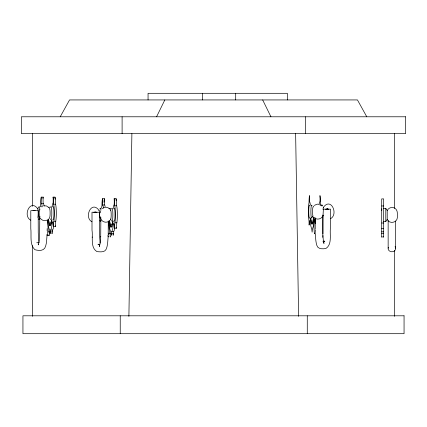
<?xml version="1.0" encoding="UTF-8"?>
<svg xmlns="http://www.w3.org/2000/svg" width="427" height="427" viewBox="0 0 427 427"><rect width="100%" height="100%" fill="white"/><g stroke="black" fill="none" stroke-linecap="round" stroke-linejoin="round"><path stroke-width="0.64" d="M47.157 230.9L47.173 228.568M128.89 316.359L131.89 133.63M52.307 231.898L52.067 233.708L51.897 233.179M113.422 233.457L113.182 235.272L112.979 234.364M108.196 234.754L108.271 220.85M322.993 233.889L323.148 215.112M108.084 237.343C107.753 241.319 107.769 245.477 106.19 249.213C104.535 252.688 100.03 251.813 96.945 251.62C90.049 247.436 93.166 236.873 92.002 230.126L92.002 212.235L99.395 212.235L99.459 234.508L100.142 243.064M46.991 235.784C46.575 239.915 46.778 244.404 44.755 248.156C42.625 251.209 37.982 250.564 34.875 249.688C29.383 244.527 31.625 235.416 30.792 228.568L30.792 210.671L38.184 210.671L38.249 232.945L38.942 241.506M322.78 237.343L322.913 235.507M113.064 220.93L112.968 221.901A17.699 2.311 90 0 1 112.013 226.689L111.735 227.233L111.735 224.538L112.893 221.533M395.599 221.058L395.599 248.226C395.728 253.67 386.739 252.485 388.271 247.26M51.8 219.974L50.626 222.979L50.626 225.675L50.909 225.13A17.699 2.343 90 0 0 51.875 220.343M100.334 212.822L100.756 210.815M39.551 209.662L39.161 212.475L39.332 215.528M323.047 215.171L323.34 209.737M156.56 116.784L164.822 99.934M60.223 116.784L69.542 99.934L357.458 99.934L366.777 116.784M323.372 207.389C331.021 196.65 338.728 214.471 330.493 218.693M99.416 246.011L99.667 245.605L99.331 246.475L100.062 243.555L100.724 236.601L100.708 236.974L100.879 217.535M387.22 210.532C388.389 207.938 391.682 206.711 394.26 207.912C398.055 209.577 397.478 214.301 397.34 217.658C397.078 222.878 389.178 224.207 387.22 219.361L387.22 210.532L385.789 208.387L383.643 208.387M38.297 244.452L38.553 244.047L38.216 244.917L38.958 241.992L39.626 235.042L39.786 215.977M383.643 221.506L385.789 221.506L387.22 219.361M313.797 206.065L312.932 207.389A4.414 0.512 -90 0 0 312.559 212.23A4.414 0.512 -90 0 0 313.066 216.067M322.321 216.761C320.469 219.654 315.943 219.969 313.797 217.242M47.803 219.713C45.422 221.464 41.905 220.679 40.282 218.288M108.88 221.271C106.499 223.022 102.982 222.243 101.359 219.846M314.806 205.12L317.362 204.159L318.739 204.207M32.959 210.628L34.512 210.559M326.175 209.305L327.514 208.942L328.865 209.305M93.684 212.39L95.034 212.027L96.374 212.39M103.638 207.698C105.763 206.737 108.399 207.351 109.883 209.15M102.485 204.933L104.407 204.933A7.179 0.939 -90 0 1 104.407 198.688L102.485 198.688A7.179 0.939 90 0 0 102.485 204.933L102.603 204.901A9.88 1.292 90 0 1 103.478 208.424M104.407 204.933L104.524 204.901A9.88 1.292 90 0 1 105.154 206.673M41.254 203.375L43.175 203.375A7.179 0.95 90 0 1 43.175 197.125L41.254 197.125A7.179 0.95 90 0 0 41.254 203.375L41.376 203.343A9.88 1.308 90 0 1 42.257 206.865M43.175 203.375L43.298 203.343A9.88 1.308 90 0 1 44.104 206.23M323.896 241.335L324.851 241.207L322.881 241.207M43.874 205.734L46.591 205.995L48.811 207.591M52.083 206.865A9.88 1.308 90 0 1 52.969 203.343L53.087 203.375A7.179 0.95 -90 0 0 53.087 197.125L55.008 197.125A7.638 1.009 90 0 1 55.558 204.202A9.88 1.308 90 0 1 55.766 221.245A4.505 0.598 90 0 0 55.558 226.614L53.637 226.614A3.256 0.432 -90 0 1 53.21 223.017L52.446 221.688L52.291 223.214A21.958 2.904 90 0 1 50.626 230.052L50.626 231.898M113.176 208.424A9.88 1.292 90 0 1 114.046 204.901L114.164 204.933A7.179 0.939 90 0 0 114.164 198.688L116.085 198.688A7.638 0.998 90 0 1 116.624 205.766A9.88 1.292 90 0 1 116.833 222.803A4.505 0.587 90 0 0 116.624 228.173L114.703 228.173A3.256 0.427 90 0 1 114.287 224.575L113.529 223.246L113.374 224.773A21.958 2.866 90 0 1 111.735 231.61L111.735 233.457M53.087 197.125A7.638 1.009 90 0 1 53.637 204.202L55.558 204.202M319.951 205.093L322.086 205.093M114.164 198.688A7.638 0.998 90 0 1 114.703 205.766L116.624 205.766M381.706 205.974L383.643 205.974M108.944 208.579L110.171 208.579M323.148 209.15L330.551 209.15L330.551 227.041C329.329 233.777 332.638 244.281 325.838 248.535C322.641 249.069 317.763 249.256 316.781 245.258C315.66 241.586 315.633 237.69 315.366 233.889M381.706 210.65L381.781 208.787M53.637 226.614A4.505 0.598 90 0 1 53.845 221.245L55.766 221.245M114.703 228.173A4.505 0.587 -90 0 1 114.911 222.803L116.833 222.803M50.626 222.979L51.907 222.979M381.706 223.011L383.643 223.011M111.735 224.538L113.016 224.538M381.706 228.386L383.643 228.386M50.626 230.052L52.548 230.052A21.958 2.904 90 0 0 53.663 226.748M111.735 231.61L113.657 231.61A21.958 2.866 -90 0 0 114.852 227.794M381.706 231.818L383.643 231.818M46.751 234.706A3.597 0.475 90 0 0 47.167 235.16L47.242 235.293A3.597 0.475 90 0 0 47.797 231.898L49.906 231.898L50.146 233.708L50.386 231.898L52.548 231.898L52.548 230.052M107.807 235.507A3.597 0.47 -90 0 0 108.325 236.718L108.399 236.852A3.597 0.47 -90 0 0 108.944 233.457L111.025 233.457L111.26 235.272L111.5 233.457L113.657 233.457L113.657 231.61M381.706 233.665L383.643 233.665M47.167 235.16L49.164 235.293A3.597 0.475 90 0 0 49.719 231.898A2.199 0.288 -90 0 0 49.954 231.626M381.706 236.932L383.643 236.932M36.754 242.728L39.305 242.728M99.822 244.292L97.932 244.292L98.888 244.415M91.96 221.778C83.676 217.573 91.463 199.724 99.085 210.474M30.733 220.215C22.439 216.009 30.237 198.16 37.859 208.915M315.339 230.447L315.286 230.372A3.597 0.422 -90 0 1 314.8 233.772L314.731 233.638A3.597 0.422 90 0 1 314.181 230.372L313.914 226.87A13.242 1.543 90 0 0 314.261 218.811A21.958 2.562 -90 0 1 312.532 228.525L312.11 232.187L311.689 228.525A21.958 2.562 90 0 1 310.221 221.688L310.082 220.167L309.41 221.49A3.256 0.379 -90 0 1 309.031 225.093A4.505 0.528 -90 0 0 308.849 219.718A9.88 1.153 90 0 1 309.031 202.681A7.638 0.891 90 0 1 309.516 195.603A7.179 0.838 -90 0 0 309.516 201.854L309.618 201.816A9.88 1.153 90 0 1 310.402 205.339M323.874 242.931L323.645 242.52L323.992 243.39L323.335 240.47L322.769 233.889L322.62 215.112M262.674 99.934L270.942 116.784M395.103 246.363L395.599 248.226M100.756 218.661L100.334 216.654M310.648 218.453L311.689 221.453L311.689 224.148L311.438 223.604A17.699 2.066 90 0 1 310.584 218.816L310.498 217.845M92.173 236.974L92.189 237.343M295.633 133.63L298.612 316.359M315.233 229.379L315.217 217.765M394.612 133.63L394.612 208.323M394.612 250.334L394.612 316.359M388.148 220.396L388.148 248.226M385.789 208.387L385.789 221.506M383.643 237.113L383.643 198.897L381.706 198.897L381.706 237.113M307.275 315.799L307.275 333.695M305.422 116.784L305.422 133.63M287.35 99.934L287.35 93.305L148.057 93.305L148.057 99.934M235.699 93.305L235.699 99.934M202.531 93.305L202.531 99.934M122.106 116.784L122.106 133.63M120.233 315.799L120.233 333.695M110.785 233.457L110.785 231.61A21.958 2.866 90 0 1 108.858 221.891A13.242 1.729 -90 0 0 109.243 229.95A2.199 0.288 -90 0 1 109.259 232.539A2.199 0.288 -90 0 1 108.944 233.457M49.665 231.898L49.665 230.052A21.958 2.904 90 0 1 47.707 220.332A13.242 1.751 90 0 0 48.102 228.392A2.199 0.288 90 0 1 48.118 230.98A2.199 0.288 90 0 1 47.797 231.898M32.388 133.63L32.388 206.321M32.388 245.669L32.388 316.359M33.861 210.639A2.503 2.482 -90 0 1 35.147 210.639M42.94 198.374A7.638 1.009 90 0 1 43.175 197.125M49.089 235.16A3.597 0.475 -90 0 1 48.737 234.983M40.255 206.791A9.88 1.308 90 0 1 40.709 204.202A7.638 1.009 90 0 1 41.254 197.125M55.558 226.614A3.256 0.432 90 0 1 55.28 225.846M53.637 204.202A9.88 1.308 90 0 1 53.845 221.245M55.008 197.125A7.179 0.95 90 0 1 55.094 199.179M49.665 218.597A4.137 0.55 -90 0 1 49.719 217.989M48.817 207.239A5.359 0.71 90 0 1 49.484 208.339M49.537 208.766A4.414 0.582 90 0 1 50.124 213.18A4.414 0.582 90 0 1 49.537 217.594M50.525 207.495A6.56 0.87 90 0 1 51.827 213.18A6.56 0.87 90 0 1 50.525 218.859M52.863 206.844A6.56 0.87 90 0 1 53.951 213.18A6.56 0.87 90 0 1 52.863 219.515M37.859 217.439A4.414 0.582 90 0 0 38.27 212.038A4.414 0.582 90 0 0 37.555 208.915L38.9 206.844A6.56 0.87 90 0 1 39.876 209.897M39.876 216.457A6.56 0.87 90 0 1 38.692 218.859M41.029 206.844A6.56 0.87 90 0 1 41.478 206.844M94.474 212.449A2.503 2.482 -90 0 1 96.956 212.449M103.958 202.265A7.638 0.998 90 0 1 104.407 198.688M109.963 236.745A3.597 0.47 -90 0 0 110.246 236.718L110.321 236.852A3.597 0.47 90 0 0 110.865 233.457A2.199 0.288 -90 0 0 111.041 233.393M101.503 208.355A9.88 1.292 90 0 1 101.946 205.766A7.638 0.998 -90 0 1 102.485 198.688M116.624 228.173A3.256 0.427 -90 0 1 116.352 227.41M114.703 205.766A9.88 1.292 90 0 1 114.911 222.803M116.085 198.688A7.179 0.939 90 0 1 116.171 200.738M110.326 219.264A21.958 2.866 90 0 0 110.785 220.161A4.137 0.539 -90 0 1 110.908 219.019M109.974 208.798A5.359 0.699 90 0 1 110.705 210.442M110.614 210.324A4.414 0.576 -90 0 1 111.191 214.738A4.414 0.576 -90 0 1 110.614 219.152M111.607 209.059A6.56 0.854 90 0 1 112.888 214.738A6.56 0.854 90 0 1 111.607 220.417M113.94 208.403A6.56 0.854 90 0 1 115.018 214.738A6.56 0.854 90 0 1 113.94 221.074M98.936 210.324A4.414 0.576 90 0 1 99.47 213.052A4.414 0.576 90 0 1 99.347 217.861M100.964 219.377A6.56 0.854 90 0 1 99.929 220.417M99.929 209.059A6.56 0.854 90 0 1 100.964 210.1M102.266 208.403A6.56 0.854 90 0 1 102.71 208.403M326.735 209.363A2.503 2.487 -90 0 1 327.979 209.033M325.545 209.363A2.503 2.487 -90 0 1 328.032 209.363M312.943 216.179A21.958 2.562 90 0 1 312.532 217.076A4.137 0.48 90 0 0 312.484 216.462M315.334 223.764A13.242 1.543 -90 0 1 315.206 218.811A21.958 2.562 90 0 0 315.356 220.583M319.134 204.704A9.88 1.153 90 0 1 319.85 201.816L319.956 201.854A7.179 0.838 -90 0 0 319.956 195.603A7.638 0.891 -90 0 1 320.437 202.681A9.88 1.153 90 0 1 320.832 205.27M314.646 205.547A5.359 0.624 90 0 1 314.822 205.547M323.372 215.918A4.414 0.512 -90 0 1 323.25 215.475M323.058 209.449A4.414 0.512 -90 0 1 323.506 207.239M327.13 209.305A2.711 2.69 -90 0 1 327.781 209.038M321.702 205.974A6.56 0.763 90 0 1 322.465 205.974M312.03 217.338A6.56 0.763 90 0 1 310.883 211.653A6.56 0.763 90 0 1 312.03 205.974M309.714 217.989A6.56 0.763 -90 0 1 308.748 211.653A6.56 0.763 -90 0 1 309.714 205.318M312.452 222.536L312.532 224.148L312.783 223.604A17.699 2.066 90 0 0 313.631 218.816L313.765 217.359L312.452 222.536M49.762 224.324L49.665 225.675L49.383 225.13A17.699 2.343 -90 0 1 48.416 220.343L48.272 218.886L49.762 224.324M110.881 225.883L110.785 227.233L110.508 226.689A17.699 2.311 -90 0 1 109.558 221.901L109.408 220.444L110.881 225.883M405.65 116.784L21.35 116.784L21.35 133.63L405.65 133.63L405.65 116.784M404.059 315.799L22.941 315.799L22.941 333.695L404.059 333.695L404.059 315.799"/></g></svg>
